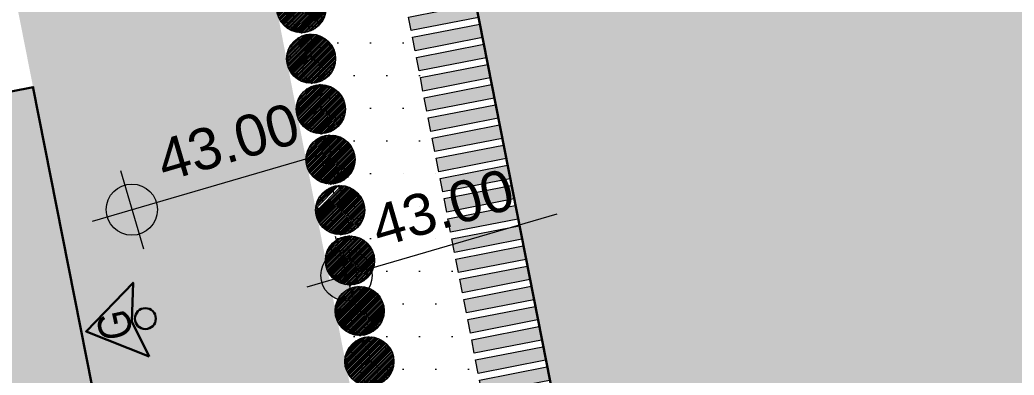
# Model space of a CAD drawing. Header units: millimetres. Extents: x 694231 to 734331, y 4486031 to 4541543.
# Drawn here: x 717781 to 719232, y 4490574 to 4491093 of the extents above; entities that cross this region are included whole.
import ezdxf
from ezdxf.enums import TextEntityAlignment as Align

# ---------------------------------------------------------------- set-up
doc = ezdxf.new("R2010")
doc.units = ezdxf.units.MM
for name, color, linetype, lineweight in [('_P10_İ_GirişBina', 250, 'Continuous', 15), ('_P2_D_4_Ç', 7, 'Continuous', 20), ('_P3_S_Duvar_Ç', 7, 'Continuous', 30), ('_P6_BT_Yesil_T', 87, 'Continuous', 5), ('BS_09_AĞAÇ', 3, 'Continuous', 0), ('VAZİYET PLANI KOT SEMBOL BS(M)', 2, 'Continuous', 18), ('VAZİYET PLANI KOT YAZI BS(M)', 1, 'Continuous', 18)]:
    doc.layers.add(name, color=color, linetype=linetype, lineweight=lineweight)
doc.layers.add('_P2_D_4_T', color=7, linetype='Continuous', lineweight=20, true_color=0xf3e03b)
doc.styles.add('LYO_LJD', font='times.ttf')
doc.styles.add('on02.0mm-Arial', font='arial.ttf', dxfattribs={"height": 2})

# ---------------------------------------------------------------- blocks, each defined once
blk = doc.blocks.new('G_BINA')
at = {"layer": '_P10_İ_GirişBina'}
h = blk.add_hatch(color=31, dxfattribs=at)
h.dxf.hatch_style = 1
h.paths.add_polyline_path([(-0.3925022342750708, -0.09812555856910876), (-1.364242052659392e-12, 0.4877609481178524), (0.3925022342746161, -0.09812555856922245), (0, 0)])
h = blk.add_hatch(color=31, dxfattribs=at)
h.dxf.hatch_style = 1
edge = h.paths.add_edge_path()
edge.add_arc((0, -0.1438272283589868), 0.1090100077421994, 0, 360)
at = {"layer": '_P10_İ_GirişBina', "lineweight": 30}
blk.add_lwpolyline([(-0.3925022342750708, -0.09812555856910876), (-4.670255293603987e-10, 0.4877609481469563), (0.3925022342746161, -0.09812555856922245), (0, 0)], close=True, dxfattribs=at)
blk.add_circle((0, -0.1438272283589868), 0.1090100077421994, dxfattribs=at)
at = {"layer": '_P10_İ_GirişBina', "insert": (0.002576304905248072, 0.3546858615176234), "char_height": 0.34, "width": 1.584001331259151, "attachment_point": 2, "style": 'LYO_LJD'}
blk.add_mtext('{\\fArial Narrow|b0|i0|c162|p34;G}', dxfattribs=at)
blk = doc.blocks.new('bina')
at = {"lineweight": 80, "true_color": 0x904637}
h = blk.add_hatch(color=17, dxfattribs=at)
h.dxf.hatch_style = 1
h.paths.add_polyline_path([(699880.6958939577, 4501698.896541456), (699733.7006440205, 4502444.395715786), (698556.3690054491, 4502212.253059695), (698703.1242148331, 4501467.970798785), (699880.4558534268, 4501700.113454886)])
h.paths.add_polyline_path([(699824.402156224, 4501984.395120588), (699880.4463107395, 4501700.162324417), (699880.4462173511, 4501700.162306009)], flags=17)
at = {"color": 7, "lineweight": 30}
blk.add_lwpolyline([(699880.6958939577, 4501698.896541456), (699733.7006440205, 4502444.395715786), (698556.3690054491, 4502212.253059695), (698703.1242148331, 4501467.970798785), (699880.4558534268, 4501700.113454886)], close=True, dxfattribs=at)
blk = doc.blocks.new('*U2')
at = {"layer": 'VAZİYET PLANI KOT SEMBOL BS(M)', "extrusion": (-3.9423321e-09, -3.15733066e-08, 0.9999999999999996)}
h = blk.add_hatch(color=5, dxfattribs=at)
h.dxf.hatch_style = 1
h.paths.add_polyline_path([(0, 7.750000000058208), (0, 5.82077e-11), (7.75, 5.82077e-11, 0.4142135623730951)])
h.paths.add_polyline_path([(0, 5.82077e-11), (-7.75, 5.82077e-11, 0.4142135623730951), (0, -7.749999999941792)])
at = {"layer": 'VAZİYET PLANI KOT SEMBOL BS(M)', "color": 5, "extrusion": (-3.9423321e-09, -3.15733066e-08, 0.9999999999999996)}
blk.add_line((12.41137651004828, 0, 4.892976799999999e-08), (66.38934528576219, 0, 2.526713547e-07), dxfattribs=at)
for points in [[(1.5e-15, 12.40000000002329), (-1.5e-15, -12.40000000002329)], [(-12.39999999990686, 0), (12.39999999990686, 0)]]:
    blk.add_lwpolyline(points, dxfattribs=at)
blk.add_circle((0, 0), 7.75, dxfattribs=at)
at = {"layer": 'VAZİYET PLANI KOT YAZI BS(M)', "extrusion": (-3.9423321e-09, -3.15733066e-08, 0.9999999999999996), "style": 'on02.0mm-Arial'}
for tag, p in [('BDK', (11.81561435107141, 1.549999999930149)), ('TZK', (11.81561435107141, -18.36950898368378))]:
    blk.add_attdef(tag, text='', height=12.5, dxfattribs=at).set_placement(p, align=Align.BOTTOM_LEFT)
blk = doc.blocks.new('QuercusRubra')
at = {"layer": 'BS_09_AĞAÇ', "ltscale": 0.1, "true_color": 0x64815a}
h = blk.add_hatch(dxfattribs=at)
h.set_pattern_fill('ANSI31', color=77, scale=0.03099179478678725, angle=322.6119407970443)
h.set_pattern_definition([(7.611940797044348, (-1785412.387191892, -1842232.422547961), (-0.01303421625483158, 0.0975318525524056), [])])
edge = h.paths.add_edge_path()
edge.add_arc((0, 0), 2, 322.6119407970443, 682.6119407970443)
at = {"layer": 'BS_09_AĞAÇ', "color": 116}
for points in [[(-0.7039351004641503, 0.7844468166586012, 0.0500286942498176, 0, 0), (-1.039166086120531, 1.045319573255256, 0, 0, 0), (-1.090365000301972, 1.39518163446337, 0, 0, 0), (-1.20982913300395, 1.61095022293739, 0, 0, 0)], [(0.6211415582802147, 0.9112260998226702, 0.0500286942498176, 0, 0), (1.000257327686995, 0.9709586470853537, 0, 0, 0), (0.97831493569538, 1.112366309622303, 0, 0, 0), (1.43910516332835, 1.387867445126176, 0, 0, 0)], [(1.030732871498913, 0.3078054718207568, 0.0500286942498176, 0, 0), (1.647557884920388, 0.1663978095166385, 0, 0, 0), (1.975474739912897, 0.374852207954973, 0, 0, 0)], [(0.2566540504340082, -0.8673409642651677, 0.0833811570830294, 0.0500286942498176, 0), (-0.2419258514419198, -1.365924877114594, 0.0500286942498176, 0, 0), (-1.187886741710827, -1.224517215043306, 0, 0, 0), (-1.879072082461789, -0.7564090907108039, 0, 0, 0)], [(-1.180842530215159, -0.3436572316568345, 0.0500286942498176, 0.0500286942498176, 0), (-1.269863841822371, -0.6830537123605609, 0.0500286942498176, 0, 0), (-1.28284611646086, -0.9315735402051359, 0, 0, 0), (-1.724243453238159, -1.033577947178856, 0, 0, 0)], [(-0.2346117212437093, -1.373239066684619, 0.0500286942498176, 0, 0), (-0.1163666096981615, -1.73772950633429, 0, 0, 0), (-0.2419258516747504, -1.962031316244975, 0, 0, 0)], [(0.3529567702207714, -1.254993004025891, 0.0500286942498176, 0, 0), (0.3748991617467254, -1.983973884023726, 0, 0, 0)]]:
    blk.add_lwpolyline(points, format="xyseb", dxfattribs=at)
for points in [[(-1.0830508696381, 1.409810013370588), (-1.12084054434672, 1.647521170089021)], [(-0.6734595564194024, 1.417124202474952), (-0.6222606422379613, 1.91570811602287)], [(0.129875787300989, 1.788928831927478), (0.3005388344172388, 1.937650684267282)], [(0.4053747057914734, 1.402495823567733), (0.6808736249804497, 1.886451358208433)], [(0.5687236227095127, 1.692625338211656), (0.5089915557764471, 1.937650684267282)], [(0.5236198171041906, 1.61095022293739), (0.9478393914178014, 1.759672074578702)], [(0.97831493569538, 1.119680498959497), (1.172139396425337, 1.654835358960554)], [(1.074617655016482, 1.402495823567733), (1.06730352435261, 1.707253716653213)], [(-1.485328052192926, 1.007529594236985), (-1.775455232476816, 0.9112261002883315)], [(-1.499956313055009, 1.014843783574179), (-1.686466643353924, 1.059947952162474)], [(-1.425595985725522, 1.186727235326543), (-1.655991099542007, 1.112366309855133)], [(-1.046480216784403, 1.029472162714228), (-1.567002510419115, 1.246459782589227)], [(-1.217143263667822, 1.089204709744081), (-1.492642182856798, 1.01484378403984)], [(-1.321979135507718, 1.148937257006764), (-1.432910116389394, 1.409810012904927)], [(-1.373178049689159, 1.297659108880907), (-1.336607396835461, 1.506113507552072)], [(1.089245916111395, 1.402495823800564), (1.36474483506754, 1.476856749504805)], [(1.201395918847993, 1.223298182943836), (1.752393756760284, 1.00021540466696)], [(1.453733424190432, 1.112366309622303), (1.551255165366456, 1.275716540403664)], [(1.551255165599287, 0.5540498495101929), (1.944999195635319, 0.487003113143146)], [(1.65487201558426, 0.1737119990866631), (2.004731262102723, -0.1383600840345025)], [(1.73654647404328, 0.5162598704919219), (1.886486151022837, 0.7027717011515051)], [(1.81943995389156, 0.2407587352208793), (2.004731262568384, 0.1517694303765893)], [(1.848696476081386, 0.01767595787532628), (2.012045392766595, 0.08472269400954247)], [(-1.813264764845371, -0.07102727144956589), (-1.995016609318554, -0.1730316781904548)], [(-1.564746936550364, -0.2527805780991912), (-1.983888945309445, -0.3436572314240038)], [(-1.567002510884777, -0.9563302688766271), (-1.612106315791607, -0.6150014286395162), (-1.961965562775731, -0.4809079552069306)], [(-1.775455232476816, -0.5625830707140267), (-1.909547626506537, -0.615001428173855)], [(-1.723037296906114, -0.8673409642651677), (-1.804711754666641, -0.8819693431723863)], [(-1.463385660434142, -1.05385279445909), (-1.67061936063692, -1.135527909733355)], [(-1.28284611646086, -0.9315735402051359), (-1.440488022286445, -1.170820239465684), (-1.564746936317533, -1.21533125336282)], [(-1.231771524995565, -1.343982308637351), (-1.499956313753501, -1.351296498207375)], [(-1.180572610814124, -1.224517214577645), (-1.306131852790713, -1.521960918558761)], [(-1.282846116228029, -0.9556836723349988), (-1.078838943969458, -1.397084560012445), (-1.112221935763955, -1.678987648105249)], [(-1.254932938609272, -1.418343234574422), (-1.180572610814124, -1.648740201722831)], [(-0.2346117212437093, -1.373239066684619), (-0.5027965093031526, -1.612169254571199), (-1.030632933601737, -1.723101127892733)], [(-0.5027965093031526, -1.612169254571199), (-0.466225856449455, -1.962031316244975)], [(0.3675850313156843, -1.581693465122953), (0.6065132971853018, -1.909612958319485)], [(0.680873625446111, -1.336668119532987), (1.05998939438723, -1.715786938555539)], [(0.8442225414328277, -1.500018349848688), (0.8064328669570386, -1.849880411522463)], [(0.9929431965574622, -1.380553256254643), (1.268442115979269, -1.581693465588614)], [(1.320860051782802, -1.291563951410353), (1.417162770871073, -1.403714856132865)], [(-0.7782954282592982, -1.670682769967243), (-0.7636671669315547, -1.835252032149583)], [(-0.4808541175443679, -1.775519485818222), (-0.6076323811430484, -1.887670389842242)], [(-0.1675655236467719, -1.634111823048443), (-0.3540758539456874, -1.95349809480831)], [(-0.2419258519075811, -1.768205296248198), (-0.1005193267483264, -1.983973884023726)], [(-0.1005193267483264, -1.730415316997096), (0.07014372060075402, -1.969345505116507)], [(0.3602709006518126, -1.701158559415489), (0.2334926370531321, -1.998602262930945)]]:
    blk.add_lwpolyline(points, dxfattribs=at)
at = {"layer": 'BS_09_AĞAÇ', "color": 36}
for points in [[(0, 0, 0.1667623141660588, 0.0833811570830294, 0), (-0.6661454259883612, 0.04815174685791135, 0.0833811570830294, 0.0500286942498176, 0), (-0.5479003149084747, 0.4723747337702662, 0.0500286942498176, 0.0333524628332118, 0), (-0.7039351004641503, 0.7844468166586012, 0.0333524628332118, 0.0333524628332118, 0), (-0.6661454257555306, 1.029472162481397, 0.0500286942498176, 0, 0), (-0.6734595564194024, 1.3951816346962, 0, 0, 0), (-0.927016083849594, 1.766986263683066, 0, 0, 0)], [(0, 0, 0.1667623141660588, 0.0833811570830294, 0), (0.26396818109788, 0.2931770929135382, 0.0833811570830294, 0.0833811570830294, 0), (0.3529567699879408, 0.5394214703701437, 0.0833811570830294, 0.0500286942498176, 0), (0.6138274278491735, 0.9039119109511375, 0.0500286942498176, 0, 0), (0.3980605753604323, 1.402495824033394, 0, 0, 0), (0.1298757868353277, 1.796243021730334, 0, 0, 0), (0.0994002427905798, 1.960812284145504, 0, 0, 0)], [(0.2785964426584542, 0.2931770931463689, 0.0833811570830294, 0.0500286942498176, 0), (1.02219971944578, 0.3151196611579508, 0.0500286942498176, 0, 0), (1.551255165599287, 0.5540498495101929, 0, 0, 0), (1.788964409613982, 0.8063893851358443, 0, 0, 0)], [(-0.6661454259883612, 0.04815174685791135, 0.0833811570830294, 0.0500286942498176, 0), (-1.180842530215159, -0.3547849848400801, 0.0500286942498176, 0, 0), (-1.407105030491948, -0.3436572316568345, 0, 0, 0), (-1.746498780790716, -0.1062651574611664, 0, 0, 0), (-1.983888945076615, 0.144109295681119, 0, 0, 0)], [(0, 0, 0.1667623141660588, 0.0833811570830294, 0), (0.3078529646154493, -0.4809079552069306, 0.0833811570830294, 0.0833811570830294, 0), (0.2566540508996695, -0.8527125851251185, 0.0833811570830294, 0.0500286942498176, 0), (0.3602709004189819, -1.247678814688697, 0.0500286942498176, 0, 0), (0.9856290663592517, -1.389086477225646, 0, 0, 0), (1.647557884920388, -1.187946267426014, 0, 0, 0)]]:
    blk.add_lwpolyline(points, format="xyseb", dxfattribs=at)
at = {"layer": 'BS_09_AĞAÇ'}
blk.add_circle((0, 0), 2, dxfattribs=at)

msp = doc.modelspace()

# ---------------------------------------------------------------- hatches: boundary and pattern name
at = {"layer": '_P2_D_4_T', "lineweight": 40, "true_color": 0x5d6970}
h = msp.add_hatch(color=251, dxfattribs=at)
h.dxf.hatch_style = 1
h.paths.add_polyline_path([(718446.224263769, 4491116.107183441), (718450.0650823221, 4491096.479445072), (718351.9263905556, 4491077.275352322), (718348.0855720071, 4491096.903090668)])
h = msp.add_hatch(color=251, dxfattribs=at)
h.dxf.hatch_style = 1
h.paths.add_polyline_path([(718451.9854915938, 4491086.66557591), (718455.826310147, 4491067.037837542), (718357.6876183804, 4491047.833744792), (718353.846799832, 4491067.461483138)])
h = msp.add_hatch(color=251, dxfattribs=at)
h.dxf.hatch_style = 1
h.paths.add_polyline_path([(718457.7467194186, 4491057.22396838), (718461.5875379717, 4491037.596230011), (718363.4488462051, 4491018.392137262), (718359.6080276567, 4491038.019875607)])
h = msp.add_hatch(color=251, dxfattribs=at)
h.dxf.hatch_style = 1
h.paths.add_polyline_path([(718463.5079472434, 4491027.782360851), (718467.3487657965, 4491008.154622482), (718369.21007403, 4490988.950529733), (718365.3692554815, 4491008.578268078)])
h = msp.add_hatch(color=251, dxfattribs=at)
h.dxf.hatch_style = 1
h.paths.add_polyline_path([(718469.2691750681, 4490998.340753321), (718473.1099936212, 4490978.713014952), (718374.9713018547, 4490959.508922203), (718371.1304833062, 4490979.136660548)])
h = msp.add_hatch(color=251, dxfattribs=at)
h.dxf.hatch_style = 1
h.paths.add_polyline_path([(718475.030402893, 4490968.89914579), (718478.8712214461, 4490949.271407422), (718380.7325296795, 4490930.067314672), (718376.8917111311, 4490949.695053018)])
h = msp.add_hatch(color=251, dxfattribs=at)
h.dxf.hatch_style = 1
h.paths.add_polyline_path([(718480.7916307177, 4490939.45753826), (718484.6324492708, 4490919.829799891), (718386.4937575043, 4490900.625707142), (718382.6529389558, 4490920.253445487)])
h = msp.add_hatch(color=251, dxfattribs=at)
h.dxf.hatch_style = 1
h.paths.add_polyline_path([(718486.5528585425, 4490910.01593073), (718490.3936770956, 4490890.388192361), (718392.2549853291, 4490871.184099612), (718388.4141667807, 4490890.811837957)])
h = msp.add_hatch(color=251, dxfattribs=at)
h.dxf.hatch_style = 1
h.paths.add_polyline_path([(718492.3140863673, 4490880.574323201), (718496.1549049204, 4490860.946584832), (718398.0162131538, 4490841.742492083), (718394.1753946054, 4490861.370230428)])
h = msp.add_hatch(color=251, dxfattribs=at)
h.dxf.hatch_style = 1
h.paths.add_polyline_path([(718498.075314192, 4490851.13271567), (718501.9161327451, 4490831.504977302), (718403.7774409786, 4490812.300884552), (718399.9366224301, 4490831.928622898)])
h = msp.add_hatch(color=251, dxfattribs=at)
h.dxf.hatch_style = 1
h.paths.add_polyline_path([(718503.8365420168, 4490821.69110814), (718507.67736057, 4490802.063369771), (718409.5386688034, 4490782.859277022), (718405.697850255, 4490802.487015367)])
h = msp.add_hatch(color=251, dxfattribs=at)
h.dxf.hatch_style = 1
h.paths.add_polyline_path([(718509.5977698416, 4490792.24950061), (718513.4385883947, 4490772.621762241), (718415.2998966281, 4490753.417669492), (718411.4590780797, 4490773.045407837)])
h = msp.add_hatch(color=251, dxfattribs=at)
h.dxf.hatch_style = 1
h.paths.add_polyline_path([(718515.3589976664, 4490762.807893081), (718519.1998162195, 4490743.180154712), (718421.061124453, 4490723.976061963), (718417.2203059045, 4490743.603800308)])
h = msp.add_hatch(color=251, dxfattribs=at)
h.dxf.hatch_style = 1
h.paths.add_polyline_path([(718521.1202254911, 4490733.36628555), (718524.9610440442, 4490713.738547182), (718426.8223522777, 4490694.534454432), (718422.9815337292, 4490714.162192778)])
h = msp.add_hatch(color=251, dxfattribs=at)
h.dxf.hatch_style = 1
h.paths.add_polyline_path([(718526.881453316, 4490703.92467802), (718530.7222718691, 4490684.296939651), (718432.5835801025, 4490665.092846902), (718428.7427615541, 4490684.720585248)])
h = msp.add_hatch(color=251, dxfattribs=at)
h.dxf.hatch_style = 1
h.paths.add_polyline_path([(718532.6426811407, 4490674.48307049), (718536.4834996938, 4490654.855332121), (718438.3448079273, 4490635.651239372), (718434.5039893788, 4490655.278977717)])
h = msp.add_hatch(color=251, dxfattribs=at)
h.dxf.hatch_style = 1
h.paths.add_polyline_path([(718538.4039089655, 4490645.041462961), (718542.2447275186, 4490625.413724592), (718444.1060357521, 4490606.209631843), (718440.2652172036, 4490625.837370188)])
h = msp.add_hatch(color=251, dxfattribs=at)
h.dxf.hatch_style = 1
h.paths.add_polyline_path([(718544.1651367903, 4490615.59985543), (718548.0059553434, 4490595.972117062), (718449.8672635768, 4490576.768024312), (718446.0264450284, 4490596.395762658)])
h = msp.add_hatch(color=251, dxfattribs=at)
h.dxf.hatch_style = 1
h.paths.add_polyline_path([(718549.9263646151, 4490586.1582479), (718553.7671831682, 4490566.530509531), (718455.6284914017, 4490547.326416782), (718451.7876728532, 4490566.954155128)])
at = {"layer": '_P3_S_Duvar_Ç', "lineweight": 30, "true_color": 0xb49383}
h = msp.add_hatch(color=33, dxfattribs=at)
h.dxf.hatch_style = 1
h.paths.add_polyline_path([(718171.2918008147, 4489113.371798804), (718530.3258137367, 4489184.192543528), (718049.4460191992, 4491655.602051001), (717684.1928652505, 4491583.582549847), (717871.6830254834, 4490632.709921441), (717927.9784197548, 4490347.202941005), (718037.8454855247, 4489790.108397042), (718135.9578157607, 4489809.446227263), (718172.5949224118, 4489623.531665987), (718074.613608867, 4489603.52913681)])
at = {"layer": '_P6_BT_Yesil_T'}
h = msp.add_hatch(dxfattribs=at)
h.set_pattern_fill('DOTS', color=256, scale=30)
h.set_pattern_definition([(0, (19848.25783542322, -10884.46486047283), (23.8125, 47.625), [0, -47.625])])
h.paths.add_polyline_path([(718232.213452979, 4491691.09357204), (718049.4460191992, 4491655.602051001), (718530.3258137367, 4489184.192543528), (718716.4111528759, 4489220.898543032)])

# ---------------------------------------------------------------- linework, layer by layer
at = {"layer": '_P2_D_4_Ç'}
for points in [[(718446.224263769, 4491116.107183441), (718450.0650823221, 4491096.479445072), (718351.9263905556, 4491077.275352322), (718348.0855720071, 4491096.903090668), (718446.2242637736, 4491116.107183417)], [(718451.9854915938, 4491086.66557591), (718455.826310147, 4491067.037837542), (718357.6876183804, 4491047.833744792), (718353.846799832, 4491067.461483138), (718451.9854915985, 4491086.665575887)], [(718457.7467194186, 4491057.22396838), (718461.5875379717, 4491037.596230011), (718363.4488462051, 4491018.392137262), (718359.6080276567, 4491038.019875607), (718457.7467194232, 4491057.223968357)], [(718463.5079472434, 4491027.782360851), (718467.3487657965, 4491008.154622482), (718369.21007403, 4490988.950529733), (718365.3692554815, 4491008.578268078), (718463.507947248, 4491027.782360828)], [(718469.2691750681, 4490998.340753321), (718473.1099936212, 4490978.713014952), (718374.9713018547, 4490959.508922203), (718371.1304833062, 4490979.136660548), (718469.2691750728, 4490998.340753297)], [(718475.030402893, 4490968.89914579), (718478.8712214461, 4490949.271407422), (718380.7325296795, 4490930.067314672), (718376.8917111311, 4490949.695053018), (718475.0304028976, 4490968.899145767)], [(718480.7916307177, 4490939.45753826), (718484.6324492708, 4490919.829799891), (718386.4937575043, 4490900.625707142), (718382.6529389558, 4490920.253445487), (718480.7916307223, 4490939.457538237)], [(718486.5528585425, 4490910.01593073), (718490.3936770956, 4490890.388192361), (718392.2549853291, 4490871.184099612), (718388.4141667807, 4490890.811837957), (718486.5528585472, 4490910.015930707)], [(718492.3140863673, 4490880.574323201), (718496.1549049204, 4490860.946584832), (718398.0162131538, 4490841.742492083), (718394.1753946054, 4490861.370230428), (718492.3140863719, 4490880.574323177)], [(718498.075314192, 4490851.13271567), (718501.9161327451, 4490831.504977302), (718403.7774409786, 4490812.300884552), (718399.9366224301, 4490831.928622898), (718498.0753141966, 4490851.132715647)], [(718503.8365420168, 4490821.69110814), (718507.67736057, 4490802.063369771), (718409.5386688034, 4490782.859277022), (718405.697850255, 4490802.487015367), (718503.8365420215, 4490821.691108117)], [(718509.5977698416, 4490792.24950061), (718513.4385883947, 4490772.621762241), (718415.2998966281, 4490753.417669492), (718411.4590780797, 4490773.045407837), (718509.5977698462, 4490792.249500587)], [(718515.3589976664, 4490762.807893081), (718519.1998162195, 4490743.180154712), (718421.061124453, 4490723.976061963), (718417.2203059045, 4490743.603800308), (718515.358997671, 4490762.807893057)], [(718521.1202254911, 4490733.36628555), (718524.9610440442, 4490713.738547182), (718426.8223522777, 4490694.534454432), (718422.9815337292, 4490714.162192778), (718521.1202254958, 4490733.366285527)], [(718526.881453316, 4490703.92467802), (718530.7222718691, 4490684.296939651), (718432.5835801025, 4490665.092846902), (718428.7427615541, 4490684.720585248), (718526.8814533206, 4490703.924677997)], [(718532.6426811407, 4490674.48307049), (718536.4834996938, 4490654.855332121), (718438.3448079273, 4490635.651239372), (718434.5039893788, 4490655.278977717), (718532.6426811453, 4490674.483070467)], [(718538.4039089655, 4490645.041462961), (718542.2447275186, 4490625.413724592), (718444.1060357521, 4490606.209631843), (718440.2652172036, 4490625.837370188), (718538.4039089702, 4490645.041462937)], [(718544.1651367903, 4490615.59985543), (718548.0059553434, 4490595.972117062), (718449.8672635768, 4490576.768024312), (718446.0264450284, 4490596.395762658), (718544.1651367949, 4490615.599855407)], [(718549.9263646151, 4490586.1582479), (718553.7671831682, 4490566.530509531), (718455.6284914017, 4490547.326416782), (718451.7876728532, 4490566.954155128), (718549.9263646198, 4490586.158247877)]]:
    msp.add_lwpolyline(points, close=True, dxfattribs=at)

# ---------------------------------------------------------------- block references
at = {"layer": '_P10_İ_GirişBina', "xscale": 139.9999999410171, "yscale": 139.9999999410171, "zscale": 139.9999999410171, "rotation": 102.2110293724766}
msp.add_blockref('G_BINA', (717944.4926154723, 4490652.426161665), dxfattribs=at)
at = {"layer": '_P3_S_Duvar_Ç', "color": 240, "lineweight": 30, "true_color": 0xed1f24, "xscale": -1}
for p, rotation in [((-1636699.56828338, 8390441.488959542), 202.3086407541849), ((-1638521.693976895, 8390081.81972916), 202.308640764834)]:
    msp.add_blockref('bina', p, dxfattribs=dict(at, rotation=rotation))
at = {"layer": '_P3_S_Duvar_Ç', "color": 240, "lineweight": 30, "true_color": 0xed1f24}
msp.add_blockref('bina', (20035.56897817878, -11834.6216267636), dxfattribs=at)
at = {"layer": 'BS_09_AĞAÇ', "xscale": 17.92589165543927, "yscale": 17.92589165543927, "zscale": 17.92589165543927, "rotation": 37.3880592029556}
for p in [(718191.7738329158, 4491109.791465657), (718205.9474319033, 4491036.142914471), (718220.1210308907, 4490962.494363286), (718234.2946298782, 4490888.8458121), (718248.4682288658, 4490815.197260914), (718262.6418278533, 4490741.548709729), (718276.8154268408, 4490667.900158543), (718290.9890258282, 4490594.251607358)]:
    msp.add_blockref('QuercusRubra', p, dxfattribs=at)
at = {"layer": 'VAZİYET PLANI KOT SEMBOL BS(M)', "extrusion": (-4.992278467166925e-08, 1.830374822187513e-08, 0.9999999999999988)}
ref = msp.add_blockref('*U2', (717944.4604445101, 4490815.798343288, 0.04634731819360487), dxfattribs=dict(at, xscale=4.821428571428654, yscale=4.821428571428654, zscale=4.821428571428654, rotation=16.29144000276388))
ref.add_attrib('BDK', '43.00', dxfattribs={"layer": 'VAZİYET PLANI KOT YAZI BS(M)', "color": 6, "extrusion": (-4.48497726515136e-08, -1.310771817317961e-08, 0.9999999999999989), "height": 60.26785714285733, "rotation": 16.29144000276101, "style": 'on02.0mm-Arial'}).set_placement((717997.0447439023, 4490838.952382502, -0.09107365046439493), align=Align.BOTTOM_LEFT)
ref = msp.add_blockref('*U2', (718257.6141151222, 4490719.83316342, 0.04633320156013562), dxfattribs=dict(at, xscale=4.821428571428654, yscale=4.821428571428654, zscale=4.821428571428654, rotation=16.29144000276388))
ref.add_attrib('BDK', '43.00', dxfattribs={"layer": 'VAZİYET PLANI KOT YAZI BS(M)', "color": 6, "extrusion": (-4.48497726515136e-08, -1.310771817317961e-08, 0.9999999999999989), "height": 60.26785714285733, "rotation": 16.29144000276101, "style": 'on02.0mm-Arial'}).set_placement((718310.198414514, 4490742.987202634, -0.09108316405850654), align=Align.BOTTOM_LEFT)

doc.saveas('drawing.dxf')
